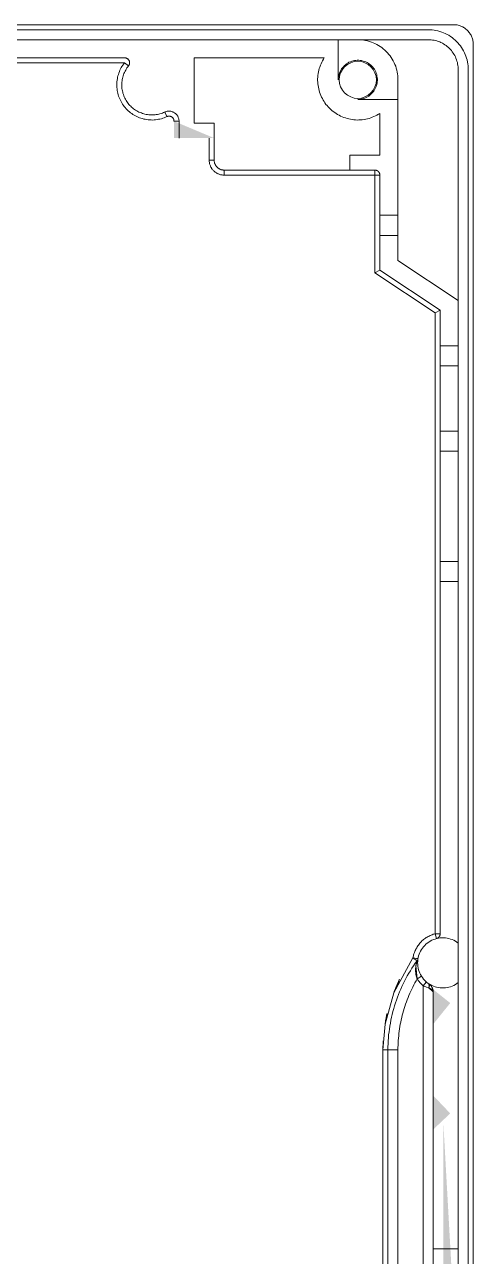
# Model space of a CAD drawing. Header units: metres. Extents: x 1838950 to 1842843, y 5171318 to 5174224.
# Drawn here: x 1841202.45 to 1841202.4947, y 5171401.9939 to 5171402.1167 of the extents above; entities that cross this region are included whole.
import ezdxf

# ---------------------------------------------------------------- set-up
doc = ezdxf.new("R2010")
doc.units = ezdxf.units.M
doc.header["$LTSCALE"] = 0.0254
doc.layers.add('00 CHAZAL Coupe A.5', color=7, linetype='Continuous', lineweight=18)

# ---------------------------------------------------------------- blocks, each defined once
blk = doc.blocks.new('Groupe-1812-1')
at = {"layer": '00 CHAZAL Coupe A.5', "color": 7, "linetype": 'Continuous', "lineweight": 5}
for p, q in [((1841202.46538, 5171402.10537), (1841202.46538, 5171402.10705)), ((1841202.48718, 5171402.09767), (1841202.48538, 5171402.09767)), ((1841202.48718, 5171402.09567), (1841202.48538, 5171402.09567)), ((1841202.48488, 5171402.09194), (1841202.48538, 5171402.09221)), ((1841202.49088, 5171402.08794), (1841202.49138, 5171402.08821)), ((1841202.49138, 5171402.08467), (1841202.49318, 5171402.08467)), ((1841202.49138, 5171402.08267), (1841202.49318, 5171402.08267)), ((1841202.49318, 5171402.07617), (1841202.49138, 5171402.07617)), ((1841202.49318, 5171402.07417), (1841202.49138, 5171402.07417)), ((1841202.49138, 5171402.06317), (1841202.49318, 5171402.06317)), ((1841202.49138, 5171402.06117), (1841202.49318, 5171402.06117)), ((1841202.48952, 5171402.02184), (1841202.48909, 5171402.02158)), ((1841202.48999, 5171402.02125), (1841202.48968, 5171402.02089)), ((1841202.4902, 5171402.0207), (1841202.49024, 5171402.02068)), ((1841202.49068, 5171401.99467), (1841202.49318, 5171401.99467))]:
    blk.add_line(p, q, dxfattribs=at)
at = {"layer": '00 CHAZAL Coupe A.5', "color": 7, "linetype": 'Continuous', "lineweight": 5, "flags": 128}
for points in [[(1841202.49468, 5171401.95267), (1841202.49468, 5171402.11467), (1841202.49468, 5171402.11477), (1841202.49467, 5171402.11487), (1841202.49466, 5171402.11497), (1841202.49464, 5171402.11506), (1841202.49462, 5171402.11516), (1841202.4946, 5171402.11525), (1841202.49456, 5171402.11535), (1841202.49453, 5171402.11544), (1841202.49449, 5171402.11553), (1841202.49445, 5171402.11562), (1841202.4944, 5171402.1157), (1841202.49434, 5171402.11579), (1841202.49429, 5171402.11587), (1841202.49423, 5171402.11594), (1841202.49416, 5171402.11602), (1841202.4941, 5171402.11609), (1841202.49402, 5171402.11616), (1841202.49395, 5171402.11622), (1841202.49387, 5171402.11628), (1841202.49379, 5171402.11634), (1841202.49371, 5171402.11639), (1841202.49362, 5171402.11644), (1841202.49354, 5171402.11648), (1841202.49345, 5171402.11652), (1841202.49336, 5171402.11656), (1841202.49326, 5171402.11659), (1841202.49317, 5171402.11661), (1841202.49307, 5171402.11664), (1841202.49298, 5171402.11665), (1841202.49288, 5171402.11666), (1841202.49278, 5171402.11667), (1841202.49268, 5171402.11667), (1841202.33068, 5171402.11667)], [(1841202.49318, 5171401.95217), (1841202.49318, 5171402.08917), (1841202.48718, 5171402.09317), (1841202.48718, 5171402.11117), (1841202.48718, 5171402.11137), (1841202.48716, 5171402.11157), (1841202.48714, 5171402.11176), (1841202.4871, 5171402.11195), (1841202.48706, 5171402.11215), (1841202.48701, 5171402.11234), (1841202.48695, 5171402.11252), (1841202.48688, 5171402.1127), (1841202.4868, 5171402.11288), (1841202.48671, 5171402.11306), (1841202.48661, 5171402.11323), (1841202.48651, 5171402.1134), (1841202.48639, 5171402.11356), (1841202.48627, 5171402.11371), (1841202.48615, 5171402.11386), (1841202.48601, 5171402.114), (1841202.48587, 5171402.11414), (1841202.48572, 5171402.11427), (1841202.48556, 5171402.11439), (1841202.4854, 5171402.1145), (1841202.48524, 5171402.11461), (1841202.48507, 5171402.1147), (1841202.48489, 5171402.11479), (1841202.48471, 5171402.11487), (1841202.48453, 5171402.11494), (1841202.48434, 5171402.115), (1841202.48415, 5171402.11505), (1841202.48396, 5171402.1151), (1841202.48377, 5171402.11513), (1841202.48357, 5171402.11515), (1841202.48338, 5171402.11517), (1841202.48318, 5171402.11517), (1841202.34018, 5171402.11517)], [(1841202.49318, 5171401.95717), (1841202.49318, 5171402.11217), (1841202.49318, 5171402.11232), (1841202.49317, 5171402.11247), (1841202.49315, 5171402.11261), (1841202.49312, 5171402.11276), (1841202.49309, 5171402.1129), (1841202.49305, 5171402.11305), (1841202.49301, 5171402.11318), (1841202.49295, 5171402.11332), (1841202.49289, 5171402.11346), (1841202.49283, 5171402.11359), (1841202.49275, 5171402.11372), (1841202.49268, 5171402.11384), (1841202.49259, 5171402.11396), (1841202.4925, 5171402.11408), (1841202.4924, 5171402.11419), (1841202.4923, 5171402.1143), (1841202.4922, 5171402.1144), (1841202.49208, 5171402.11449), (1841202.49197, 5171402.11458), (1841202.49185, 5171402.11467), (1841202.49172, 5171402.11475), (1841202.4916, 5171402.11482), (1841202.49146, 5171402.11489), (1841202.49133, 5171402.11495), (1841202.49119, 5171402.115), (1841202.49105, 5171402.11505), (1841202.49091, 5171402.11508), (1841202.49077, 5171402.11512), (1841202.49062, 5171402.11514), (1841202.49048, 5171402.11516), (1841202.49033, 5171402.11517), (1841202.49018, 5171402.11517), (1841202.33318, 5171402.11517)], [(1841202.33318, 5171402.11617), (1841202.49018, 5171402.11617), (1841202.49038, 5171402.11617), (1841202.49057, 5171402.11615), (1841202.49077, 5171402.11613), (1841202.49096, 5171402.1161), (1841202.49115, 5171402.11605), (1841202.49134, 5171402.116), (1841202.49153, 5171402.11594), (1841202.49171, 5171402.11587), (1841202.49189, 5171402.11579), (1841202.49207, 5171402.1157), (1841202.49224, 5171402.11561), (1841202.4924, 5171402.1155), (1841202.49256, 5171402.11539), (1841202.49272, 5171402.11527), (1841202.49287, 5171402.11514), (1841202.49301, 5171402.115), (1841202.49315, 5171402.11486), (1841202.49327, 5171402.11471), (1841202.49339, 5171402.11456), (1841202.49351, 5171402.1144), (1841202.49361, 5171402.11423), (1841202.49371, 5171402.11406), (1841202.4938, 5171402.11388), (1841202.49388, 5171402.1137), (1841202.49395, 5171402.11352), (1841202.49401, 5171402.11334), (1841202.49406, 5171402.11315), (1841202.4941, 5171402.11295), (1841202.49414, 5171402.11276), (1841202.49416, 5171402.11257), (1841202.49418, 5171402.11237), (1841202.49418, 5171402.11217), (1841202.49418, 5171401.95734)], [(1841202.48718, 5171402.10922), (1841202.48318, 5171402.10922), (1841202.48333, 5171402.10923), (1841202.48347, 5171402.10925), (1841202.48361, 5171402.10927), (1841202.48375, 5171402.10931), (1841202.48388, 5171402.10935), (1841202.48402, 5171402.10941), (1841202.48414, 5171402.10948), (1841202.48427, 5171402.10955), (1841202.48438, 5171402.10964), (1841202.48449, 5171402.10973), (1841202.48459, 5171402.10983), (1841202.48469, 5171402.10994), (1841202.48478, 5171402.11005), (1841202.48485, 5171402.11017), (1841202.48492, 5171402.1103), (1841202.48498, 5171402.11043), (1841202.48503, 5171402.11056), (1841202.48507, 5171402.1107), (1841202.4851, 5171402.11084), (1841202.48512, 5171402.11098), (1841202.48513, 5171402.11113), (1841202.48513, 5171402.11127), (1841202.48512, 5171402.11141), (1841202.48509, 5171402.11155), (1841202.48506, 5171402.11169), (1841202.48502, 5171402.11183), (1841202.48496, 5171402.11196), (1841202.4849, 5171402.11209), (1841202.48483, 5171402.11222), (1841202.48475, 5171402.11234), (1841202.48466, 5171402.11245), (1841202.48456, 5171402.11255), (1841202.48446, 5171402.11265), (1841202.48434, 5171402.11274), (1841202.48422, 5171402.11282), (1841202.4841, 5171402.11289), (1841202.48397, 5171402.11296), (1841202.48384, 5171402.11301), (1841202.4837, 5171402.11305), (1841202.48356, 5171402.11309), (1841202.48342, 5171402.11311), (1841202.48328, 5171402.11312), (1841202.48313, 5171402.11312), (1841202.48299, 5171402.11311), (1841202.48285, 5171402.1131), (1841202.48271, 5171402.11307), (1841202.48257, 5171402.11303), (1841202.48244, 5171402.11298), (1841202.4823, 5171402.11292), (1841202.48218, 5171402.11285), (1841202.48206, 5171402.11277), (1841202.48194, 5171402.11268), (1841202.48184, 5171402.11259), (1841202.48174, 5171402.11248), (1841202.48164, 5171402.11237), (1841202.48156, 5171402.11226), (1841202.48149, 5171402.11214), (1841202.48142, 5171402.11201), (1841202.48136, 5171402.11188), (1841202.48132, 5171402.11174), (1841202.48128, 5171402.1116), (1841202.48125, 5171402.11146), (1841202.48124, 5171402.11132), (1841202.48123, 5171402.11117), (1841202.48123, 5171402.11517)], [(1841202.46035, 5171402.11256), (1841202.45996, 5171402.11287), (1841202.3496, 5171402.11287)], [(1841202.3496, 5171402.11337), (1841202.45996, 5171402.11337), (1841202.45999, 5171402.11337), (1841202.46003, 5171402.11337), (1841202.46006, 5171402.11336), (1841202.4601, 5171402.11335), (1841202.46013, 5171402.11334), (1841202.46016, 5171402.11333), (1841202.4602, 5171402.11331), (1841202.46023, 5171402.1133), (1841202.46026, 5171402.11328), (1841202.46028, 5171402.11326), (1841202.46031, 5171402.11323), (1841202.46033, 5171402.11321), (1841202.46036, 5171402.11318), (1841202.46038, 5171402.11315), (1841202.46039, 5171402.11312), (1841202.46041, 5171402.11309), (1841202.46042, 5171402.11306), (1841202.46044, 5171402.11302), (1841202.46045, 5171402.11299), (1841202.46045, 5171402.11296), (1841202.46046, 5171402.11292), (1841202.46046, 5171402.11289), (1841202.46046, 5171402.11285), (1841202.46046, 5171402.11282), (1841202.46045, 5171402.11278), (1841202.46044, 5171402.11275), (1841202.46043, 5171402.11271), (1841202.46042, 5171402.11268), (1841202.46041, 5171402.11265), (1841202.46039, 5171402.11262), (1841202.46037, 5171402.11259), (1841202.46035, 5171402.11256), (1841202.46027, 5171402.11246), (1841202.4602, 5171402.11236), (1841202.46013, 5171402.11225), (1841202.46007, 5171402.11214), (1841202.46001, 5171402.11203), (1841202.45995, 5171402.11192), (1841202.4599, 5171402.1118), (1841202.45986, 5171402.11168), (1841202.45982, 5171402.11157), (1841202.45978, 5171402.11144), (1841202.45975, 5171402.11132), (1841202.45973, 5171402.1112), (1841202.45971, 5171402.11107), (1841202.45969, 5171402.11095), (1841202.45969, 5171402.11082), (1841202.45968, 5171402.1107), (1841202.45968, 5171402.11057), (1841202.45969, 5171402.11044), (1841202.4597, 5171402.11032), (1841202.45972, 5171402.11019), (1841202.45974, 5171402.11007), (1841202.45977, 5171402.10995), (1841202.4598, 5171402.10983), (1841202.45984, 5171402.10971), (1841202.45989, 5171402.10959), (1841202.45993, 5171402.10947), (1841202.45999, 5171402.10936), (1841202.46004, 5171402.10924), (1841202.46011, 5171402.10913), (1841202.46017, 5171402.10903), (1841202.46025, 5171402.10892), (1841202.46032, 5171402.10882), (1841202.4604, 5171402.10873), (1841202.46048, 5171402.10863), (1841202.46057, 5171402.10854), (1841202.46066, 5171402.10845), (1841202.46076, 5171402.10837), (1841202.46086, 5171402.10829), (1841202.46096, 5171402.10822), (1841202.46106, 5171402.10815), (1841202.46117, 5171402.10808), (1841202.46128, 5171402.10802), (1841202.46139, 5171402.10796), (1841202.46151, 5171402.10791), (1841202.46163, 5171402.10787), (1841202.46175, 5171402.10782), (1841202.46187, 5171402.10779), (1841202.46199, 5171402.10776), (1841202.46211, 5171402.10773), (1841202.46224, 5171402.10771), (1841202.46236, 5171402.10769), (1841202.46249, 5171402.10768), (1841202.46261, 5171402.10768), (1841202.46274, 5171402.10767), (1841202.46286, 5171402.10768), (1841202.46299, 5171402.10769), (1841202.46311, 5171402.10771), (1841202.46324, 5171402.10773), (1841202.46336, 5171402.10775), (1841202.46348, 5171402.10778), (1841202.46361, 5171402.10782), (1841202.46372, 5171402.10786), (1841202.46384, 5171402.10791), (1841202.46396, 5171402.10796), (1841202.46401, 5171402.10798), (1841202.46407, 5171402.108), (1841202.46413, 5171402.10802), (1841202.4642, 5171402.10804), (1841202.46426, 5171402.10805), (1841202.46432, 5171402.10805), (1841202.46438, 5171402.10805), (1841202.46445, 5171402.10805), (1841202.46451, 5171402.10805), (1841202.46457, 5171402.10804), (1841202.46463, 5171402.10802), (1841202.46469, 5171402.108), (1841202.46475, 5171402.10798), (1841202.46481, 5171402.10796), (1841202.46486, 5171402.10793), (1841202.46492, 5171402.1079), (1841202.46497, 5171402.10786), (1841202.46502, 5171402.10782), (1841202.46507, 5171402.10778), (1841202.46511, 5171402.10774), (1841202.46515, 5171402.10769), (1841202.46519, 5171402.10764), (1841202.46523, 5171402.10759), (1841202.46526, 5171402.10754), (1841202.46529, 5171402.10748), (1841202.46531, 5171402.10742), (1841202.46533, 5171402.10736), (1841202.46535, 5171402.1073), (1841202.46536, 5171402.10724), (1841202.46537, 5171402.10718), (1841202.46538, 5171402.10712), (1841202.46538, 5171402.10705), (1841202.46488, 5171402.10705), (1841202.46488, 5171402.10708), (1841202.46488, 5171402.10712), (1841202.46487, 5171402.10715), (1841202.46487, 5171402.10718), (1841202.46486, 5171402.10721), (1841202.46485, 5171402.10724), (1841202.46483, 5171402.10727), (1841202.46482, 5171402.10729), (1841202.4648, 5171402.10732), (1841202.46479, 5171402.10735), (1841202.46477, 5171402.10737), (1841202.46475, 5171402.1074), (1841202.46472, 5171402.10742), (1841202.4647, 5171402.10744), (1841202.46468, 5171402.10746), (1841202.46465, 5171402.10748), (1841202.46462, 5171402.10749), (1841202.46459, 5171402.10751), (1841202.46457, 5171402.10752), (1841202.46454, 5171402.10753), (1841202.46451, 5171402.10754), (1841202.46448, 5171402.10754), (1841202.46444, 5171402.10755), (1841202.46441, 5171402.10755), (1841202.46438, 5171402.10755), (1841202.46435, 5171402.10755), (1841202.46432, 5171402.10755), (1841202.46429, 5171402.10754), (1841202.46426, 5171402.10754), (1841202.46423, 5171402.10753), (1841202.4642, 5171402.10752), (1841202.46417, 5171402.10751), (1841202.46396, 5171402.10796)], [(1841202.46888, 5171402.10317), (1841202.46888, 5171402.10687), (1841202.46688, 5171402.10687), (1841202.46688, 5171402.11337), (1841202.47984, 5171402.11337), (1841202.47975, 5171402.11323), (1841202.47967, 5171402.11308), (1841202.47959, 5171402.11293), (1841202.47952, 5171402.11277), (1841202.47945, 5171402.11262), (1841202.47939, 5171402.11245), (1841202.47934, 5171402.11229), (1841202.4793, 5171402.11213), (1841202.47926, 5171402.11196), (1841202.47923, 5171402.11179), (1841202.47921, 5171402.11162), (1841202.47919, 5171402.11145), (1841202.47918, 5171402.11128), (1841202.47918, 5171402.11111), (1841202.47919, 5171402.11094), (1841202.4792, 5171402.11077), (1841202.47922, 5171402.1106), (1841202.47925, 5171402.11043), (1841202.47929, 5171402.11026), (1841202.47933, 5171402.1101), (1841202.47938, 5171402.10993), (1841202.47944, 5171402.10977), (1841202.4795, 5171402.10961), (1841202.47957, 5171402.10946), (1841202.47965, 5171402.10931), (1841202.47973, 5171402.10916), (1841202.47982, 5171402.10901), (1841202.47991, 5171402.10887), (1841202.48001, 5171402.10873), (1841202.48012, 5171402.1086), (1841202.48024, 5171402.10847), (1841202.48035, 5171402.10835), (1841202.48048, 5171402.10823), (1841202.48061, 5171402.10811), (1841202.48074, 5171402.10801), (1841202.48088, 5171402.10791), (1841202.48102, 5171402.10781), (1841202.48116, 5171402.10772), (1841202.48131, 5171402.10764), (1841202.48147, 5171402.10756), (1841202.48162, 5171402.10749), (1841202.48178, 5171402.10743), (1841202.48194, 5171402.10737), (1841202.48211, 5171402.10732), (1841202.48227, 5171402.10728), (1841202.48244, 5171402.10724), (1841202.48261, 5171402.10722), (1841202.48278, 5171402.10719), (1841202.48295, 5171402.10718), (1841202.48312, 5171402.10717), (1841202.48329, 5171402.10718), (1841202.48346, 5171402.10718), (1841202.48363, 5171402.1072), (1841202.4838, 5171402.10722), (1841202.48397, 5171402.10725), (1841202.48413, 5171402.10729), (1841202.4843, 5171402.10733), (1841202.48446, 5171402.10738), (1841202.48462, 5171402.10744), (1841202.48478, 5171402.10751), (1841202.48494, 5171402.10758), (1841202.48509, 5171402.10766), (1841202.48524, 5171402.10774), (1841202.48538, 5171402.10783), (1841202.48538, 5171402.10367), (1841202.48238, 5171402.10367), (1841202.48238, 5171402.10217)], [(1841202.45996, 5171402.11287), (1841202.45987, 5171402.11276), (1841202.45978, 5171402.11264), (1841202.4597, 5171402.11251), (1841202.45963, 5171402.11239), (1841202.45956, 5171402.11226), (1841202.4595, 5171402.11213), (1841202.45944, 5171402.11199), (1841202.45939, 5171402.11185), (1841202.45934, 5171402.11171), (1841202.4593, 5171402.11157), (1841202.45926, 5171402.11143), (1841202.45924, 5171402.11129), (1841202.45921, 5171402.11114), (1841202.4592, 5171402.11099), (1841202.45919, 5171402.11085), (1841202.45918, 5171402.1107), (1841202.45918, 5171402.11055), (1841202.45919, 5171402.11041), (1841202.45921, 5171402.11026), (1841202.45923, 5171402.11011), (1841202.45925, 5171402.10997), (1841202.45929, 5171402.10983), (1841202.45932, 5171402.10968), (1841202.45937, 5171402.10954), (1841202.45942, 5171402.10941), (1841202.45948, 5171402.10927), (1841202.45954, 5171402.10914), (1841202.45961, 5171402.10901), (1841202.45968, 5171402.10888), (1841202.45976, 5171402.10875), (1841202.45984, 5171402.10863), (1841202.45993, 5171402.10851), (1841202.46002, 5171402.1084), (1841202.46012, 5171402.10829), (1841202.46022, 5171402.10819), (1841202.46033, 5171402.10808), (1841202.46044, 5171402.10799), (1841202.46055, 5171402.1079), (1841202.46067, 5171402.10781), (1841202.46079, 5171402.10773), (1841202.46092, 5171402.10765), (1841202.46105, 5171402.10758), (1841202.46118, 5171402.10751), (1841202.46131, 5171402.10745), (1841202.46145, 5171402.1074), (1841202.46159, 5171402.10735), (1841202.46173, 5171402.10731), (1841202.46187, 5171402.10727), (1841202.46202, 5171402.10724), (1841202.46216, 5171402.10721), (1841202.46231, 5171402.10719), (1841202.46245, 5171402.10718), (1841202.4626, 5171402.10718), (1841202.46275, 5171402.10717), (1841202.46289, 5171402.10718), (1841202.46304, 5171402.10719), (1841202.46319, 5171402.10721), (1841202.46333, 5171402.10724), (1841202.46348, 5171402.10727), (1841202.46362, 5171402.1073), (1841202.46376, 5171402.10734), (1841202.4639, 5171402.10739), (1841202.46403, 5171402.10745), (1841202.46417, 5171402.10751)], [(1841202.48503, 5171402.11117), (1841202.485, 5171402.11081), (1841202.48489, 5171402.11047), (1841202.48472, 5171402.11015), (1841202.48449, 5171402.10987), (1841202.48421, 5171402.10964), (1841202.48389, 5171402.10947), (1841202.48354, 5171402.10936), (1841202.48318, 5171402.10932), (1841202.48282, 5171402.10936), (1841202.48247, 5171402.10947), (1841202.48215, 5171402.10964), (1841202.48187, 5171402.10987), (1841202.48164, 5171402.11015), (1841202.48147, 5171402.11047), (1841202.48137, 5171402.11081), (1841202.48133, 5171402.11117), (1841202.48137, 5171402.11154), (1841202.48147, 5171402.11188), (1841202.48164, 5171402.1122), (1841202.48187, 5171402.11248), (1841202.48215, 5171402.11271), (1841202.48247, 5171402.11288), (1841202.48282, 5171402.11299), (1841202.48318, 5171402.11302), (1841202.48354, 5171402.11299), (1841202.48389, 5171402.11288), (1841202.48421, 5171402.11271), (1841202.48449, 5171402.11248), (1841202.48472, 5171402.1122), (1841202.48489, 5171402.11188), (1841202.485, 5171402.11154), (1841202.48503, 5171402.11117)], [(1841202.46988, 5171402.10217), (1841202.46988, 5171402.10167), (1841202.48538, 5171402.10167), (1841202.48538, 5171402.1017), (1841202.48538, 5171402.10172), (1841202.48538, 5171402.10175), (1841202.48537, 5171402.10177), (1841202.48537, 5171402.1018), (1841202.48536, 5171402.10182), (1841202.48535, 5171402.10184), (1841202.48534, 5171402.10187), (1841202.48533, 5171402.10189), (1841202.48532, 5171402.10191), (1841202.48531, 5171402.10193), (1841202.4853, 5171402.10195), (1841202.48528, 5171402.10197), (1841202.48527, 5171402.10199), (1841202.48525, 5171402.10201), (1841202.48524, 5171402.10203), (1841202.48522, 5171402.10204), (1841202.4852, 5171402.10206), (1841202.48518, 5171402.10208), (1841202.48516, 5171402.10209), (1841202.48514, 5171402.1021), (1841202.48512, 5171402.10212), (1841202.4851, 5171402.10213), (1841202.48507, 5171402.10214), (1841202.48505, 5171402.10215), (1841202.48503, 5171402.10215), (1841202.485, 5171402.10216), (1841202.48498, 5171402.10216), (1841202.48496, 5171402.10217), (1841202.48493, 5171402.10217), (1841202.48491, 5171402.10217), (1841202.48488, 5171402.10217), (1841202.46988, 5171402.10217), (1841202.46983, 5171402.10218), (1841202.46978, 5171402.10218), (1841202.46973, 5171402.10219), (1841202.46969, 5171402.10219), (1841202.46964, 5171402.1022), (1841202.46959, 5171402.10222), (1841202.46954, 5171402.10223), (1841202.4695, 5171402.10225), (1841202.46945, 5171402.10227), (1841202.46941, 5171402.10229), (1841202.46937, 5171402.10232), (1841202.46933, 5171402.10234), (1841202.46929, 5171402.10237), (1841202.46925, 5171402.1024), (1841202.46921, 5171402.10243), (1841202.46917, 5171402.10247), (1841202.46914, 5171402.1025), (1841202.46911, 5171402.10254), (1841202.46908, 5171402.10258), (1841202.46905, 5171402.10262), (1841202.46902, 5171402.10266), (1841202.469, 5171402.1027), (1841202.46898, 5171402.10275), (1841202.46896, 5171402.10279), (1841202.46894, 5171402.10284), (1841202.46892, 5171402.10288), (1841202.46891, 5171402.10293), (1841202.4689, 5171402.10298), (1841202.46889, 5171402.10303), (1841202.46889, 5171402.10308), (1841202.46888, 5171402.10313), (1841202.46888, 5171402.10317), (1841202.46838, 5171402.10317), (1841202.46838, 5171402.10537)], [(1841202.46838, 5171402.10317), (1841202.46838, 5171402.1031), (1841202.46839, 5171402.10303), (1841202.4684, 5171402.10295), (1841202.46841, 5171402.10288), (1841202.46843, 5171402.10281), (1841202.46845, 5171402.10274), (1841202.46847, 5171402.10267), (1841202.4685, 5171402.1026), (1841202.46853, 5171402.10253), (1841202.46856, 5171402.10247), (1841202.4686, 5171402.1024), (1841202.46863, 5171402.10234), (1841202.46868, 5171402.10228), (1841202.46872, 5171402.10222), (1841202.46877, 5171402.10217), (1841202.46882, 5171402.10211), (1841202.46887, 5171402.10206), (1841202.46893, 5171402.10201), (1841202.46899, 5171402.10197), (1841202.46905, 5171402.10193), (1841202.46911, 5171402.10189), (1841202.46917, 5171402.10185), (1841202.46924, 5171402.10182), (1841202.46931, 5171402.10179), (1841202.46938, 5171402.10176), (1841202.46945, 5171402.10174), (1841202.46952, 5171402.10172), (1841202.46959, 5171402.1017), (1841202.46966, 5171402.10169), (1841202.46973, 5171402.10168), (1841202.46981, 5171402.10168), (1841202.46988, 5171402.10167)], [(1841202.48488, 5171402.10217), (1841202.48488, 5171402.09194), (1841202.49088, 5171402.08794), (1841202.49088, 5171402.02608), (1841202.49101, 5171402.02559), (1841202.49103, 5171402.0256), (1841202.49105, 5171402.02561), (1841202.49107, 5171402.02561), (1841202.49108, 5171402.02562), (1841202.4911, 5171402.02563), (1841202.49112, 5171402.02564), (1841202.49114, 5171402.02565), (1841202.49116, 5171402.02566), (1841202.49117, 5171402.02567), (1841202.49119, 5171402.02569), (1841202.49121, 5171402.0257), (1841202.49122, 5171402.02571), (1841202.49124, 5171402.02573), (1841202.49125, 5171402.02574), (1841202.49126, 5171402.02576), (1841202.49128, 5171402.02577), (1841202.49129, 5171402.02579), (1841202.4913, 5171402.02581), (1841202.49131, 5171402.02582), (1841202.49132, 5171402.02584), (1841202.49133, 5171402.02586), (1841202.49134, 5171402.02588), (1841202.49135, 5171402.0259), (1841202.49135, 5171402.02592), (1841202.49136, 5171402.02594), (1841202.49137, 5171402.02596), (1841202.49137, 5171402.02598), (1841202.49137, 5171402.026), (1841202.49138, 5171402.02602), (1841202.49138, 5171402.02604), (1841202.49138, 5171402.02606), (1841202.49138, 5171402.02608), (1841202.49138, 5171402.08821), (1841202.48538, 5171402.09221), (1841202.48538, 5171402.10167)], [(1841202.49138, 5171402.02608), (1841202.49088, 5171402.02608), (1841202.49078, 5171402.02605), (1841202.49067, 5171402.02602), (1841202.49057, 5171402.02598), (1841202.49047, 5171402.02594), (1841202.49037, 5171402.0259), (1841202.49028, 5171402.02585), (1841202.49018, 5171402.0258), (1841202.49009, 5171402.02575), (1841202.49, 5171402.02569), (1841202.48991, 5171402.02563), (1841202.48982, 5171402.02556), (1841202.48973, 5171402.0255), (1841202.48965, 5171402.02543), (1841202.48957, 5171402.02536), (1841202.48949, 5171402.02528), (1841202.48942, 5171402.0252), (1841202.48935, 5171402.02512), (1841202.48928, 5171402.02504), (1841202.48921, 5171402.02495), (1841202.48915, 5171402.02486), (1841202.48909, 5171402.02477), (1841202.48904, 5171402.02468), (1841202.48898, 5171402.02459), (1841202.48894, 5171402.02449), (1841202.48889, 5171402.02439), (1841202.48885, 5171402.02429), (1841202.48881, 5171402.02419), (1841202.48877, 5171402.02409), (1841202.48874, 5171402.02399), (1841202.48872, 5171402.02388), (1841202.48869, 5171402.02378), (1841202.48867, 5171402.02367), (1841202.48908, 5171402.02337), (1841202.4889, 5171402.02313), (1841202.48874, 5171402.02289), (1841202.48857, 5171402.02264), (1841202.48842, 5171402.02239), (1841202.48826, 5171402.02214), (1841202.48811, 5171402.02188), (1841202.48797, 5171402.02162), (1841202.48783, 5171402.02136), (1841202.4877, 5171402.0211), (1841202.48757, 5171402.02083), (1841202.48745, 5171402.02056), (1841202.48734, 5171402.02029), (1841202.48722, 5171402.02001), (1841202.48712, 5171402.01974), (1841202.48702, 5171402.01946), (1841202.48692, 5171402.01918), (1841202.48683, 5171402.01889), (1841202.48675, 5171402.01861), (1841202.48667, 5171402.01832), (1841202.4866, 5171402.01804), (1841202.48653, 5171402.01775), (1841202.48647, 5171402.01746), (1841202.48642, 5171402.01717), (1841202.48637, 5171402.01688), (1841202.48632, 5171402.01658), (1841202.48629, 5171402.01629), (1841202.48625, 5171402.016), (1841202.48623, 5171402.0157), (1841202.48621, 5171402.0154), (1841202.48619, 5171402.01511), (1841202.48618, 5171402.01481), (1841202.48618, 5171402.01452), (1841202.48618, 5171401.95497)], [(1841202.48568, 5171401.95447), (1841202.48568, 5171402.01452), (1841202.48718, 5171402.01452)], [(1841202.49318, 5171402.02514), (1841202.49304, 5171402.02524), (1841202.49289, 5171402.02533), (1841202.49274, 5171402.02542), (1841202.49258, 5171402.02549), (1841202.49242, 5171402.02555), (1841202.49225, 5171402.0256), (1841202.49208, 5171402.02563), (1841202.4919, 5171402.02566), (1841202.49173, 5171402.02567), (1841202.49155, 5171402.02567), (1841202.49138, 5171402.02566), (1841202.49121, 5171402.02564), (1841202.49103, 5171402.0256), (1841202.49087, 5171402.02555), (1841202.4907, 5171402.02549), (1841202.49054, 5171402.02542), (1841202.49039, 5171402.02534), (1841202.49024, 5171402.02525), (1841202.4901, 5171402.02515), (1841202.48996, 5171402.02504), (1841202.48984, 5171402.02491), (1841202.48972, 5171402.02478), (1841202.48961, 5171402.02465), (1841202.48951, 5171402.0245), (1841202.48943, 5171402.02435), (1841202.48935, 5171402.02419), (1841202.48928, 5171402.02403), (1841202.48923, 5171402.02387), (1841202.48919, 5171402.0237), (1841202.48916, 5171402.02352), (1841202.48914, 5171402.02335), (1841202.48913, 5171402.02317), (1841202.48914, 5171402.023), (1841202.48916, 5171402.02283), (1841202.48919, 5171402.02265), (1841202.48923, 5171402.02248), (1841202.48928, 5171402.02232), (1841202.48935, 5171402.02216), (1841202.48943, 5171402.022), (1841202.48951, 5171402.02185), (1841202.48961, 5171402.0217), (1841202.48972, 5171402.02156), (1841202.48984, 5171402.02143), (1841202.48996, 5171402.02131), (1841202.4901, 5171402.0212), (1841202.49024, 5171402.0211), (1841202.49039, 5171402.02101), (1841202.49054, 5171402.02092), (1841202.4907, 5171402.02085), (1841202.49087, 5171402.02079), (1841202.49103, 5171402.02075), (1841202.49121, 5171402.02071), (1841202.49138, 5171402.02069), (1841202.49155, 5171402.02068), (1841202.49173, 5171402.02068), (1841202.4919, 5171402.02069), (1841202.49208, 5171402.02071), (1841202.49225, 5171402.02075), (1841202.49242, 5171402.0208), (1841202.49258, 5171402.02086), (1841202.49274, 5171402.02093), (1841202.49289, 5171402.02102), (1841202.49304, 5171402.02111), (1841202.49318, 5171402.02121)], [(1841202.48718, 5171401.95447), (1841202.48718, 5171402.01452), (1841202.48718, 5171402.01475), (1841202.48719, 5171402.01498), (1841202.4872, 5171402.01521), (1841202.48721, 5171402.01544), (1841202.48723, 5171402.01567), (1841202.48725, 5171402.0159), (1841202.48728, 5171402.01613), (1841202.4873, 5171402.01636), (1841202.48734, 5171402.01659), (1841202.48737, 5171402.01682), (1841202.48741, 5171402.01705), (1841202.48746, 5171402.01727), (1841202.4875, 5171402.0175), (1841202.48755, 5171402.01773), (1841202.48761, 5171402.01795), (1841202.48767, 5171402.01817), (1841202.48773, 5171402.0184), (1841202.4878, 5171402.01862), (1841202.48787, 5171402.01884), (1841202.48794, 5171402.01906), (1841202.48802, 5171402.01928), (1841202.4881, 5171402.01949), (1841202.48818, 5171402.01971), (1841202.48827, 5171402.01992), (1841202.48836, 5171402.02014), (1841202.48845, 5171402.02035), (1841202.48855, 5171402.02056), (1841202.48865, 5171402.02076), (1841202.48876, 5171402.02097), (1841202.48887, 5171402.02117), (1841202.48898, 5171402.02138), (1841202.48909, 5171402.02158), (1841202.48911, 5171402.02155), (1841202.48912, 5171402.02153), (1841202.48914, 5171402.02151), (1841202.48915, 5171402.02148), (1841202.48917, 5171402.02146), (1841202.48919, 5171402.02144), (1841202.4892, 5171402.02141), (1841202.48922, 5171402.02139), (1841202.48924, 5171402.02137), (1841202.48925, 5171402.02135), (1841202.48927, 5171402.02132), (1841202.48929, 5171402.0213), (1841202.48931, 5171402.02128), (1841202.48932, 5171402.02126), (1841202.48934, 5171402.02123), (1841202.48936, 5171402.02121), (1841202.48938, 5171402.02119), (1841202.4894, 5171402.02117), (1841202.48942, 5171402.02115), (1841202.48944, 5171402.02113), (1841202.48946, 5171402.02111), (1841202.48948, 5171402.02109), (1841202.4895, 5171402.02107), (1841202.48952, 5171402.02105), (1841202.48954, 5171402.02103), (1841202.48956, 5171402.02101), (1841202.48958, 5171402.02099), (1841202.4896, 5171402.02097), (1841202.48962, 5171402.02095), (1841202.48964, 5171402.02093), (1841202.48966, 5171402.02091), (1841202.48968, 5171402.02089), (1841202.48968, 5171401.9876)], [(1841202.49068, 5171401.9876), (1841202.49068, 5171402.02027), (1841202.49068, 5171402.0203), (1841202.49068, 5171402.02033), (1841202.49068, 5171402.02036), (1841202.49067, 5171402.02038), (1841202.49067, 5171402.02041), (1841202.49067, 5171402.02044), (1841202.49066, 5171402.02047), (1841202.49065, 5171402.0205), (1841202.49065, 5171402.02053), (1841202.49064, 5171402.02056), (1841202.49063, 5171402.02059), (1841202.49062, 5171402.02061), (1841202.49061, 5171402.02064), (1841202.4906, 5171402.02067), (1841202.49059, 5171402.02069), (1841202.49057, 5171402.02072), (1841202.49056, 5171402.02075), (1841202.49055, 5171402.02077), (1841202.49053, 5171402.0208), (1841202.49051, 5171402.02082), (1841202.4905, 5171402.02085), (1841202.49048, 5171402.02087), (1841202.49046, 5171402.02089), (1841202.49044, 5171402.02092), (1841202.49042, 5171402.02094), (1841202.4904, 5171402.02096), (1841202.49038, 5171402.02098), (1841202.49036, 5171402.021), (1841202.49034, 5171402.02102), (1841202.49032, 5171402.02104), (1841202.4903, 5171402.02106), (1841202.49027, 5171402.02107)]]:
    blk.add_lwpolyline(points, dxfattribs=at)
for points in [[(1841202.45996, 5171402.11287), (1841202.45996, 5171402.11288, 0.001589), (1841202.45996, 5171402.11337)], [(1841202.48568, 5171402.01452, -0.037219), (1841202.48586, 5171402.01686), (1841202.48589, 5171402.01707, -0.052307), (1841202.48659, 5171402.01975), (1841202.48676, 5171402.0202, -0.067979), (1841202.48853, 5171402.02347), (1841202.48867, 5171402.02367), (1841202.48867, 5171402.02367)], [(1841202.48867, 5171402.02367), (1841202.48874, 5171402.02366, -0.004141), (1841202.48896, 5171402.02362), (1841202.48903, 5171402.02361, 0.019643), (1841202.4891, 5171402.0236), (1841202.48911, 5171402.0236, -0.060827), (1841202.48917, 5171402.02359), (1841202.48917, 5171402.02359)], [(1841202.48968, 5171402.02089), (1841202.48968, 5171402.02089, 0.009731), (1841202.48994, 5171402.02079), (1841202.48994, 5171402.02079)], [(1841202.48994, 5171402.02079), (1841202.48994, 5171402.02079, 0.002606), (1841202.49001, 5171402.02076), (1841202.49001, 5171402.02076)], [(1841202.49001, 5171402.02076), (1841202.49002, 5171402.02076, 0.006325), (1841202.4902, 5171402.0207), (1841202.4902, 5171402.0207)], [(1841202.49026, 5171402.02074), (1841202.49026, 5171402.02074, -0.01921), (1841202.49024, 5171402.02068), (1841202.49024, 5171402.02068)], [(1841202.49028, 5171402.0208), (1841202.49028, 5171402.0208, -0.020309), (1841202.49026, 5171402.02074), (1841202.49026, 5171402.02074)]]:
    blk.add_lwpolyline(points, format="xyb", dxfattribs=at)
at = {"layer": '00 CHAZAL Coupe A.5', "color": 7, "linetype": 'Continuous', "lineweight": 5}
for points, knots in [([(1841202.48897, 5171402.0229), (1841202.48886, 5171402.02222), (1841202.48909, 5171402.02158), (1841202.48909, 5171402.02158), (1841202.48909, 5171402.02158)], [0, 0, 0, 0.996555, 0.996555, 1, 1, 1]), ([(1841202.48901, 5171402.02312), (1841202.48899, 5171402.02301), (1841202.48897, 5171402.0229), (1841202.48897, 5171402.0229), (1841202.48897, 5171402.0229)], [0, 0, 0, 0.994944, 0.994944, 1, 1, 1]), ([(1841202.48908, 5171402.02337), (1841202.48908, 5171402.02338), (1841202.48907, 5171402.02335), (1841202.48904, 5171402.02327), (1841202.48902, 5171402.02316), (1841202.48901, 5171402.02312), (1841202.48901, 5171402.02312)], [0, 0, 0, 0.249199, 0.498397, 0.747596, 0.996795, 1, 1, 1]), ([(1841202.49024, 5171402.0211), (1841202.49027, 5171402.02107), (1841202.49031, 5171402.02097), (1841202.4903, 5171402.02085), (1841202.49028, 5171402.0208), (1841202.49028, 5171402.0208)], [0, 0, 0, 0.332287, 0.664574, 0.996861, 1, 1, 1]), ([(1841202.49024, 5171402.02068), (1841202.49044, 5171402.02062), (1841202.49066, 5171402.0204), (1841202.49068, 5171402.0203), (1841202.49068, 5171402.0203), (1841202.49068, 5171402.0203)], [0, 0, 0, 0.498441, 0.996881, 0.996881, 1, 1, 1])]:
    blk.add_open_spline(points, degree=2, knots=knots, dxfattribs=at)
for points in [[(1841202.46488, 5171402.10705), (1841202.46488, 5171402.10537), (1841202.46888, 5171402.10537)], [(1841202.49063, 5171402.02057), (1841202.49238, 5171402.01917), (1841202.49068, 5171402.01705)], [(1841202.49068, 5171402.00996), (1841202.49238, 5171402.00817), (1841202.49068, 5171402.00656)], [(1841202.49168, 5171402.00751), (1841202.49168, 5171401.98067), (1841202.49318, 5171401.98067)]]:
    blk.add_solid(points, dxfattribs=at)

msp = doc.modelspace()

# ---------------------------------------------------------------- block references
at = {"layer": '00 CHAZAL Coupe A.5', "color": 7}
msp.add_blockref('Groupe-1812-1', (0, 0), dxfattribs=at)

doc.saveas('drawing.dxf')
